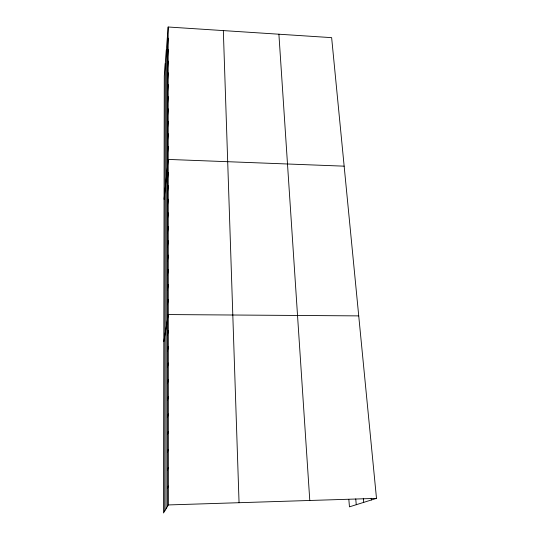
<?xml version="1.0" encoding="UTF-8"?>
<svg xmlns="http://www.w3.org/2000/svg" width="540" height="540" viewBox="0 0 540 540"><rect width="100%" height="100%" fill="white"/><g stroke="black" fill="none" stroke-linecap="round" stroke-linejoin="round"><path stroke-width="0.81" d="M164.727 510.982L165.274 63.464M166.07 508.761L166.347 49.923M168.163 27L164.288 75.958L163.505 513L168.386 504.934L168.163 27L331.641 37.645L376.495 498.373L349.461 506.837L348.847 499.581M167.441 47.183L168.169 38.232M167.447 58.435L168.169 49.613M167.447 69.842L168.176 61.155M167.447 81.398L168.183 72.853M167.447 93.11L168.19 84.706M167.447 104.983L168.197 96.728M167.447 117.018L168.203 108.918M167.447 129.215L168.203 121.277M167.447 141.588L168.21 133.812M167.447 154.13L168.217 146.529M164.066 199.253L168.224 159.422L344.149 166.165M167.447 179.753L168.23 172.51M167.447 192.841L168.237 185.78M167.447 206.118L168.244 199.253M167.447 219.584L168.251 212.922M167.454 233.253L168.257 226.793M167.454 247.118L168.264 240.867M167.454 261.191L168.271 255.163M167.454 275.468L168.278 269.676M167.454 289.966L168.284 284.404M167.454 304.688L168.291 299.369M163.809 341.537L168.298 314.564L358.729 315.887M167.454 335.266L168.305 330.466M167.454 351.149L168.311 346.633M167.454 367.295L168.318 363.062M167.454 383.697L168.325 379.769M167.461 400.376L168.338 396.752M167.461 417.326L168.345 414.018M167.461 434.558L168.352 431.582M167.461 452.081L168.358 449.449M167.461 469.901L168.372 467.627M167.461 488.025L168.379 486.115M168.386 504.934L376.495 498.373M371.243 498.292L371.399 499.966M363.332 498.305L363.704 502.382M355.745 498.906L356.258 504.711M278.897 34.209L309.785 500.479M223.331 30.591L239.058 502.706M167.441 36.079L167.461 506.459"/></g></svg>
